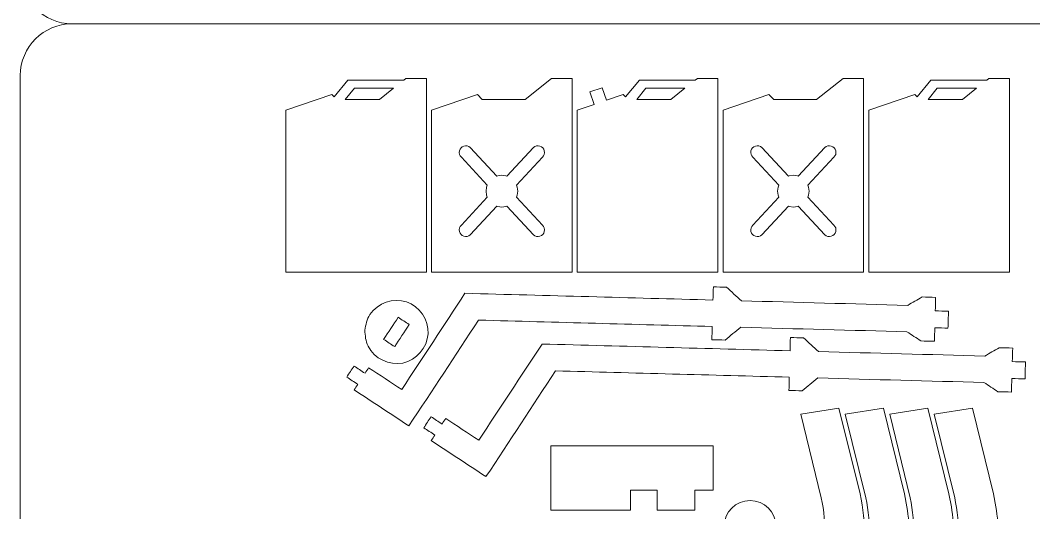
# Model space of a CAD drawing. Header units: centimetres. Extents: x -58 to 58, y -52 to 52.
# Drawn here: x -57.59 to -34.29, y -11.23 to 0.08 of the extents above; entities that cross this region are included whole.
import ezdxf

# ---------------------------------------------------------------- set-up
doc = ezdxf.new("R2010")
doc.units = ezdxf.units.CM
doc.header["$MEASUREMENT"] = 0
doc.layers.add('Camada 1', color=7, linetype='Continuous')

msp = doc.modelspace()

# ---------------------------------------------------------------- linework, layer by layer
at = {"layer": 'Camada 1', "color": 5, "lineweight": 9}
for points in [[(-56.4036, 0), (-57.0581, 0), (-57.5936, 0.53552), (-57.5936, 1.19)], [(-56.40361, 0), (-57.05813, 0), (-57.5936, -0.53552), (-57.5936, -1.19)], [(-24.2736, 0), (-24.2736, 0), (-56.40361, 0), (-56.40361, 0)], [(-57.5936, -1.19), (-57.5936, -1.19), (-57.5936, -51.17007), (-57.5936, -51.17007)]]:
    msp.add_open_spline(points, degree=3, dxfattribs=at)
at = {"layer": 'Camada 1', "color": 3, "lineweight": 9}
for points in [[(-50.0622, -1.29592), (-50.0622, -1.29592), (-50.37825, -1.67993), (-50.37825, -1.67993)], [(-48.7756, -1.29592), (-48.7756, -1.29592), (-50.0622, -1.29592), (-50.0622, -1.29592)], [(-48.72787, -1.25844), (-48.72787, -1.25844), (-48.7756, -1.29592), (-48.7756, -1.29592)], [(-48.2563, -1.25844), (-48.2563, -1.25844), (-48.72787, -1.25844), (-48.72787, -1.25844)], [(-48.2563, -5.70372), (-48.2563, -5.70372), (-48.2563, -1.25844), (-48.2563, -1.25844)], [(-45.37702, -1.25844), (-45.37702, -1.25844), (-45.98692, -1.7373), (-45.98692, -1.7373)], [(-44.90545, -1.25844), (-44.90545, -1.25844), (-45.37702, -1.25844), (-45.37702, -1.25844)], [(-44.90545, -5.70372), (-44.90545, -5.70372), (-44.90545, -1.25844), (-44.90545, -1.25844)], [(-43.3605, -1.29592), (-43.3605, -1.29592), (-43.67655, -1.67995), (-43.67655, -1.67995)], [(-42.0739, -1.29592), (-42.0739, -1.29592), (-43.3605, -1.29592), (-43.3605, -1.29592)], [(-42.02617, -1.25845), (-42.02617, -1.25845), (-42.0739, -1.29592), (-42.0739, -1.29592)], [(-41.5546, -1.25845), (-41.5546, -1.25845), (-42.02617, -1.25845), (-42.02617, -1.25845)], [(-41.5546, -5.70372), (-41.5546, -5.70372), (-41.5546, -1.25845), (-41.5546, -1.25845)], [(-38.67532, -1.25844), (-38.67532, -1.25844), (-39.28522, -1.7373), (-39.28522, -1.7373)], [(-38.20375, -1.25844), (-38.20375, -1.25844), (-38.67532, -1.25844), (-38.67532, -1.25844)], [(-38.20375, -5.70372), (-38.20375, -5.70372), (-38.20375, -1.25844), (-38.20375, -1.25844)], [(-36.6588, -1.29592), (-36.6588, -1.29592), (-36.97485, -1.67993), (-36.97485, -1.67993)], [(-35.3722, -1.29592), (-35.3722, -1.29592), (-36.6588, -1.29592), (-36.6588, -1.29592)], [(-35.32447, -1.25844), (-35.32447, -1.25844), (-35.3722, -1.29592), (-35.3722, -1.29592)], [(-34.8529, -1.25844), (-34.8529, -1.25844), (-35.32447, -1.25844), (-35.32447, -1.25844)], [(-34.8529, -5.70372), (-34.8529, -5.70372), (-34.8529, -1.25844), (-34.8529, -1.25844)], [(-50.43289, -1.62256), (-50.43289, -1.62256), (-51.48815, -1.9867), (-51.48815, -1.9867)], [(-50.37825, -1.67993), (-50.37825, -1.67993), (-50.43289, -1.62256), (-50.43289, -1.62256)], [(-47.08204, -1.62256), (-47.08204, -1.62256), (-48.1373, -1.98669), (-48.1373, -1.98669)], [(-46.97277, -1.7373), (-46.97277, -1.7373), (-47.08204, -1.62256), (-47.08204, -1.62256)], [(-44.21438, -1.46831), (-44.21438, -1.46831), (-44.50123, -1.56728), (-44.50123, -1.56728)], [(-44.50123, -1.56728), (-44.50123, -1.56728), (-44.40225, -1.85413), (-44.40225, -1.85413)], [(-44.11541, -1.75515), (-44.11541, -1.75515), (-44.21438, -1.46831), (-44.21438, -1.46831)], [(-43.73119, -1.62258), (-43.73119, -1.62258), (-44.11541, -1.75515), (-44.11541, -1.75515)], [(-43.67655, -1.67995), (-43.67655, -1.67995), (-43.73119, -1.62258), (-43.73119, -1.62258)], [(-40.38034, -1.62256), (-40.38034, -1.62256), (-41.4356, -1.98669), (-41.4356, -1.98669)], [(-40.27107, -1.7373), (-40.27107, -1.7373), (-40.38034, -1.62256), (-40.38034, -1.62256)], [(-37.02949, -1.62256), (-37.02949, -1.62256), (-38.08475, -1.9867), (-38.08475, -1.9867)], [(-36.97485, -1.67993), (-36.97485, -1.67993), (-37.02949, -1.62256), (-37.02949, -1.62256)], [(-45.98692, -1.7373), (-45.98692, -1.7373), (-46.97277, -1.7373), (-46.97277, -1.7373)], [(-44.40225, -1.85413), (-44.40225, -1.85413), (-44.78645, -1.9867), (-44.78645, -1.9867)], [(-39.28522, -1.7373), (-39.28522, -1.7373), (-40.27107, -1.7373), (-40.27107, -1.7373)], [(-51.48815, -1.9867), (-51.48815, -1.9867), (-51.48815, -5.70372), (-51.48815, -5.70372)], [(-48.1373, -1.98669), (-48.1373, -1.98669), (-48.1373, -5.70372), (-48.1373, -5.70372)], [(-44.78645, -1.9867), (-44.78645, -1.9867), (-44.78645, -5.70372), (-44.78645, -5.70372)], [(-41.4356, -1.98669), (-41.4356, -1.98669), (-41.4356, -5.70372), (-41.4356, -5.70372)], [(-38.08475, -1.9867), (-38.08475, -1.9867), (-38.08475, -5.70372), (-38.08475, -5.70372)], [(-51.48815, -5.70372), (-51.48815, -5.70372), (-48.2563, -5.70372), (-48.2563, -5.70372)], [(-48.1373, -5.70372), (-48.1373, -5.70372), (-44.90545, -5.70372), (-44.90545, -5.70372)], [(-44.78645, -5.70372), (-44.78645, -5.70372), (-41.5546, -5.70372), (-41.5546, -5.70372)], [(-41.4356, -5.70372), (-41.4356, -5.70372), (-38.20375, -5.70372), (-38.20375, -5.70372)], [(-38.08475, -5.70372), (-38.08475, -5.70372), (-34.8529, -5.70372), (-34.8529, -5.70372)], [(-41.65892, -6.04205), (-41.66164, -6.14316), (-41.66439, -6.24427), (-41.66713, -6.34538)], [(-41.35557, -6.05028), (-41.45669, -6.04753), (-41.5578, -6.0448), (-41.65892, -6.04205)], [(-41.01271, -6.36306), (-41.127, -6.25879), (-41.24128, -6.15455), (-41.35557, -6.05028)], [(-49.5538, -6.67842), (-49.37866, -6.41212), (-49.01883, -6.28702), (-48.71627, -6.38728)], [(-47.369, -6.19), (-47.85366, -6.92692), (-48.33831, -7.66381), (-48.82297, -8.40073)], [(-41.66713, -6.34538), (-43.56775, -6.29359), (-45.46838, -6.24179), (-47.369, -6.19)], [(-36.8587, -6.27495), (-36.96932, -6.33893), (-37.07993, -6.40291), (-37.19052, -6.46689)], [(-36.5481, -6.28376), (-36.65163, -6.28083), (-36.75517, -6.27788), (-36.8587, -6.27495)], [(-36.55691, -6.59436), (-36.55397, -6.49083), (-36.55103, -6.3873), (-36.5481, -6.28376)], [(-48.71627, -6.38728), (-48.41372, -6.48752), (-48.19975, -6.80274), (-48.21828, -7.12092)], [(-37.19052, -6.46689), (-38.46459, -6.43227), (-39.73865, -6.39767), (-41.01271, -6.36306)], [(-49.67236, -7.03628), (-49.64811, -6.90952), (-49.62664, -6.78918), (-49.5538, -6.67842)], [(-36.25358, -6.60264), (-36.35468, -6.59989), (-36.45579, -6.59712), (-36.55691, -6.59436)], [(-36.26417, -6.99092), (-36.26063, -6.8615), (-36.25711, -6.73207), (-36.25358, -6.60264)], [(-48.6572, -9.23616), (-48.12438, -8.426), (-47.59155, -7.61582), (-47.05873, -6.80566)], [(-47.05873, -6.80566), (-45.26705, -6.85451), (-43.47535, -6.90334), (-41.68368, -6.95219)], [(-41.68368, -6.95219), (-41.68646, -7.05332), (-41.68925, -7.15442), (-41.69203, -7.25554)], [(-41.38868, -7.26394), (-41.26883, -7.16602), (-41.14898, -7.0681), (-41.02913, -6.97017)], [(-41.02913, -6.97017), (-39.75528, -7.00493), (-38.48144, -7.03971), (-37.20758, -7.07447)], [(-36.57598, -7.29325), (-36.57315, -7.18972), (-36.57033, -7.08618), (-36.5675, -6.98263)], [(-36.5675, -6.98263), (-36.4664, -6.98539), (-36.36528, -6.98817), (-36.26417, -6.99092)], [(-49.59612, -7.40546), (-49.65562, -7.287), (-49.66299, -7.16501), (-49.67236, -7.03628)], [(-48.21828, -7.12092), (-48.23681, -7.43909), (-48.4859, -7.72738), (-48.79802, -7.79183)], [(-39.8877, -7.20695), (-39.89042, -7.30806), (-39.89317, -7.40918), (-39.89591, -7.51028)], [(-39.58435, -7.21518), (-39.68547, -7.21243), (-39.78658, -7.2097), (-39.8877, -7.20695)], [(-39.24149, -7.52796), (-39.35578, -7.4237), (-39.47006, -7.31945), (-39.58435, -7.21518)], [(-37.20758, -7.07447), (-37.1006, -7.14457), (-36.99359, -7.21467), (-36.8866, -7.28479)], [(-48.79802, -7.79183), (-49.11017, -7.8563), (-49.45307, -7.69029), (-49.59612, -7.40546)], [(-45.59778, -7.35491), (-46.08244, -8.09182), (-46.56709, -8.82873), (-47.05175, -9.56564)], [(-39.89591, -7.51028), (-41.79653, -7.45849), (-43.69716, -7.4067), (-45.59778, -7.35491)], [(-41.69203, -7.25554), (-41.59091, -7.25835), (-41.4898, -7.26114), (-41.38868, -7.26394)], [(-36.8866, -7.28479), (-36.78306, -7.28761), (-36.67953, -7.29043), (-36.57598, -7.29325)], [(-35.08748, -7.43986), (-35.19808, -7.50383), (-35.30871, -7.56782), (-35.4193, -7.63179)], [(-34.77687, -7.44867), (-34.88041, -7.44573), (-34.98394, -7.4428), (-35.08748, -7.43986)], [(-34.78569, -7.75928), (-34.78275, -7.65573), (-34.77981, -7.5522), (-34.77687, -7.44867)], [(-35.4193, -7.63179), (-36.69337, -7.59719), (-37.96742, -7.56258), (-39.24149, -7.52796)], [(-49.92047, -7.8606), (-49.97604, -7.94512), (-50.03161, -8.02964), (-50.08719, -8.11416)], [(-49.66693, -8.02733), (-49.75144, -7.97176), (-49.83595, -7.91618), (-49.92047, -7.8606)], [(-49.58355, -7.90055), (-49.61135, -7.94281), (-49.63913, -7.98508), (-49.66693, -8.02733)], [(-48.82297, -8.40073), (-49.07649, -8.234), (-49.33004, -8.06728), (-49.58355, -7.90055)], [(-34.48236, -7.76756), (-34.58346, -7.7648), (-34.68457, -7.76202), (-34.78569, -7.75928)], [(-34.49295, -8.15583), (-34.48941, -8.02641), (-34.48589, -7.89697), (-34.48236, -7.76756)], [(-50.08719, -8.11416), (-50.00266, -8.16973), (-49.91815, -8.22532), (-49.83363, -8.28088)], [(-46.88597, -10.40108), (-46.35316, -9.59091), (-45.82032, -8.78074), (-45.28751, -7.97057)], [(-45.28751, -7.97057), (-43.49583, -8.01941), (-41.70414, -8.06826), (-39.91246, -8.1171)], [(-39.91246, -8.1171), (-39.91524, -8.21822), (-39.91803, -8.31933), (-39.9208, -8.42044)], [(-39.61746, -8.42885), (-39.49761, -8.33093), (-39.37776, -8.233), (-39.25791, -8.13508)], [(-39.25791, -8.13508), (-37.98405, -8.16984), (-36.71022, -8.20461), (-35.43636, -8.23937)], [(-34.80476, -8.45816), (-34.80193, -8.35462), (-34.79911, -8.25108), (-34.79628, -8.14755)], [(-34.79628, -8.14755), (-34.69518, -8.15031), (-34.59406, -8.15307), (-34.49295, -8.15583)], [(-49.83363, -8.28088), (-49.86143, -8.32313), (-49.88923, -8.36537), (-49.91703, -8.40762)], [(-35.43636, -8.23937), (-35.32936, -8.30947), (-35.22236, -8.37957), (-35.11538, -8.44969)], [(-49.91703, -8.40762), (-49.49709, -8.6838), (-49.07714, -8.95999), (-48.6572, -9.23616)], [(-39.9208, -8.42044), (-39.81969, -8.42325), (-39.71857, -8.42604), (-39.61746, -8.42885)], [(-35.11538, -8.44969), (-35.01184, -8.45251), (-34.90831, -8.45534), (-34.80476, -8.45816)], [(-38.77155, -8.82485), (-38.77155, -8.82485), (-39.64718, -8.96572), (-39.64718, -8.96572)], [(-38.28666, -10.79863), (-38.28666, -10.79863), (-38.77155, -8.82485), (-38.77155, -8.82485)], [(-37.74906, -8.82485), (-37.74906, -8.82485), (-38.62471, -8.96572), (-38.62471, -8.96572)], [(-37.2642, -10.79863), (-37.2642, -10.79863), (-37.74906, -8.82485), (-37.74906, -8.82485)], [(-36.7266, -8.82485), (-36.7266, -8.82485), (-37.60224, -8.96572), (-37.60224, -8.96572)], [(-36.24171, -10.79863), (-36.24171, -10.79863), (-36.7266, -8.82485), (-36.7266, -8.82485)], [(-35.70415, -8.82485), (-35.70415, -8.82485), (-36.57979, -8.96572), (-36.57979, -8.96572)], [(-35.21928, -10.79863), (-35.21928, -10.79863), (-35.70415, -8.82485), (-35.70415, -8.82485)], [(-48.14925, -9.02551), (-48.20482, -9.11003), (-48.26038, -9.19455), (-48.31595, -9.27906)], [(-47.89569, -9.19224), (-47.98022, -9.13666), (-48.06472, -9.08108), (-48.14925, -9.02551)], [(-47.81233, -9.06547), (-47.84013, -9.10772), (-47.86791, -9.14998), (-47.89569, -9.19224)], [(-47.05175, -9.56564), (-47.30527, -9.39891), (-47.5588, -9.23219), (-47.81233, -9.06547)], [(-39.64718, -8.96572), (-39.64718, -8.96572), (-39.17685, -10.88888), (-39.17685, -10.88888)], [(-38.62471, -8.96572), (-38.62471, -8.96572), (-38.15438, -10.88888), (-38.15438, -10.88888)], [(-37.60224, -8.96572), (-37.60224, -8.96572), (-37.13189, -10.88888), (-37.13189, -10.88888)], [(-36.57979, -8.96572), (-36.57979, -8.96572), (-36.10946, -10.88888), (-36.10946, -10.88888)], [(-48.31595, -9.27906), (-48.23144, -9.33463), (-48.14693, -9.39022), (-48.06241, -9.44579)], [(-48.06241, -9.44579), (-48.09021, -9.48804), (-48.11801, -9.53027), (-48.14581, -9.57253)], [(-48.14581, -9.57253), (-47.72587, -9.8487), (-47.30592, -10.12489), (-46.88597, -10.40108)], [(-45.39149, -11.16965), (-45.39149, -10.67766), (-45.39149, -10.18566), (-45.39149, -9.69367)], [(-45.39149, -9.69367), (-44.14765, -9.69367), (-42.90381, -9.69367), (-41.65996, -9.69367)], [(-41.65996, -9.69367), (-41.65996, -10.03272), (-41.65996, -10.37179), (-41.65996, -10.71084)], [(-42.95365, -10.71084), (-43.15579, -10.71084), (-43.35793, -10.71084), (-43.56007, -10.71084)], [(-43.56007, -10.71084), (-43.56007, -10.86378), (-43.56007, -11.01671), (-43.56007, -11.16965)], [(-42.95365, -11.16965), (-42.95365, -11.01671), (-42.95365, -10.86378), (-42.95365, -10.71084)], [(-41.65996, -10.71084), (-41.80276, -10.71084), (-41.94557, -10.71084), (-42.08837, -10.71084)], [(-42.08837, -10.71084), (-42.08837, -10.86378), (-42.08837, -11.01671), (-42.08837, -11.16965)], [(-41.40949, -11.54384), (-41.40949, -11.21524), (-41.1431, -10.94884), (-40.81449, -10.94884)], [(-40.81449, -10.94884), (-40.48588, -10.94884), (-40.21949, -11.21524), (-40.21949, -11.54384)], [(-39.17685, -10.88888), (-39.11894, -11.15965), (-39.08387, -11.52896), (-39.076, -11.80459)], [(-38.16567, -11.79617), (-38.17573, -11.46301), (-38.21519, -11.12442), (-38.28666, -10.79863)], [(-38.15438, -10.88888), (-38.09647, -11.15964), (-38.06139, -11.52897), (-38.05351, -11.80459)], [(-37.20684, -11.09506), (-37.20684, -11.09506), (-37.2642, -10.79863), (-37.2642, -10.79863)], [(-37.13189, -10.88888), (-37.07401, -11.15953), (-37.03892, -11.52909), (-37.03104, -11.80459)], [(-36.18437, -11.09506), (-36.18437, -11.09506), (-36.24171, -10.79863), (-36.24171, -10.79863)], [(-36.10946, -10.88888), (-36.05158, -11.15957), (-36.01647, -11.52904), (-36.0086, -11.80459)], [(-35.16193, -11.09506), (-35.16193, -11.09506), (-35.21928, -10.79863), (-35.21928, -10.79863)], [(-43.56007, -11.16965), (-44.17054, -11.16965), (-44.78102, -11.16965), (-45.39149, -11.16965)], [(-42.08837, -11.16965), (-42.37679, -11.16965), (-42.66523, -11.16965), (-42.95365, -11.16965)], [(-37.1432, -11.79617), (-37.14936, -11.59187), (-37.17379, -11.29864), (-37.20684, -11.09506)], [(-36.12074, -11.79617), (-36.1269, -11.59193), (-36.15133, -11.2986), (-36.18437, -11.09506)], [(-35.09829, -11.79617), (-35.10445, -11.59193), (-35.12888, -11.2986), (-35.16193, -11.09506)]]:
    msp.add_open_spline(points, degree=3, dxfattribs=at)
at = {"layer": 'Camada 1', "lineweight": 9}
for points in [[(-49.91298, -1.48331), (-49.91298, -1.48331), (-50.12203, -1.7373), (-50.12203, -1.7373)], [(-49.01427, -1.48331), (-49.01427, -1.48331), (-49.91298, -1.48331), (-49.91298, -1.48331)], [(-49.33777, -1.7373), (-49.33777, -1.7373), (-49.01427, -1.48331), (-49.01427, -1.48331)], [(-43.42033, -1.73732), (-43.42033, -1.73732), (-43.21128, -1.48331), (-43.21128, -1.48331)], [(-43.21128, -1.48331), (-43.21128, -1.48331), (-42.31257, -1.48331), (-42.31257, -1.48331)], [(-42.31257, -1.48331), (-42.31257, -1.48331), (-42.63607, -1.73732), (-42.63607, -1.73732)], [(-36.50958, -1.48331), (-36.50958, -1.48331), (-36.71863, -1.7373), (-36.71863, -1.7373)], [(-35.61087, -1.48331), (-35.61087, -1.48331), (-36.50958, -1.48331), (-36.50958, -1.48331)], [(-35.93437, -1.7373), (-35.93437, -1.7373), (-35.61087, -1.48331), (-35.61087, -1.48331)], [(-50.12203, -1.7373), (-50.12203, -1.7373), (-49.33777, -1.7373), (-49.33777, -1.7373)], [(-42.63607, -1.73732), (-42.63607, -1.73732), (-43.42033, -1.73732), (-43.42033, -1.73732)], [(-36.71863, -1.7373), (-36.71863, -1.7373), (-35.93437, -1.7373), (-35.93437, -1.7373)], [(-48.90518, -6.74181), (-49.01634, -6.91084), (-49.1275, -7.07986), (-49.23866, -7.24888)], [(-48.652, -6.90833), (-48.73639, -6.85282), (-48.82079, -6.79732), (-48.90518, -6.74181)], [(-48.98546, -7.41539), (-48.8743, -7.24637), (-48.76316, -7.07736), (-48.652, -6.90833)], [(-49.23866, -7.24888), (-49.15426, -7.30439), (-49.06985, -7.35989), (-48.98546, -7.41539)]]:
    msp.add_open_spline(points, degree=3, dxfattribs=at)
at = {"layer": 'Camada 1', "color": 1, "lineweight": 9}
for points in [[(-47.50113, -2.96045), (-47.50113, -2.96045), (-47.49738, -2.92102), (-47.49738, -2.92102)], [(-47.49453, -2.9995), (-47.49453, -2.9995), (-47.50113, -2.96045), (-47.50113, -2.96045)], [(-47.49738, -2.92102), (-47.49738, -2.92102), (-47.48355, -2.88391), (-47.48355, -2.88391)], [(-47.47806, -3.03552), (-47.47806, -3.03552), (-47.49453, -2.9995), (-47.49453, -2.9995)], [(-47.48355, -2.88391), (-47.48355, -2.88391), (-47.46058, -2.85163), (-47.46058, -2.85163)], [(-47.46058, -2.85163), (-47.46058, -2.85163), (-47.43006, -2.82639), (-47.43006, -2.82639)], [(-47.43006, -2.82639), (-47.43006, -2.82639), (-47.39404, -2.80993), (-47.39404, -2.80993)], [(-47.39404, -2.80993), (-47.39404, -2.80993), (-47.35498, -2.80335), (-47.35498, -2.80335)], [(-47.35498, -2.80335), (-47.35498, -2.80335), (-47.31556, -2.8071), (-47.31556, -2.8071)], [(-47.31556, -2.8071), (-47.31556, -2.8071), (-47.27844, -2.82092), (-47.27844, -2.82092)], [(-47.27844, -2.82092), (-47.27844, -2.82092), (-47.24616, -2.84389), (-47.24616, -2.84389)], [(-47.24616, -2.84389), (-47.24616, -2.84389), (-46.63457, -3.50134), (-46.63457, -3.50134)], [(-46.40817, -3.50134), (-46.40817, -3.50134), (-45.79658, -2.84389), (-45.79658, -2.84389)], [(-45.79658, -2.84389), (-45.79658, -2.84389), (-45.76431, -2.82092), (-45.76431, -2.82092)], [(-45.76431, -2.82092), (-45.76431, -2.82092), (-45.7272, -2.8071), (-45.7272, -2.8071)], [(-45.7272, -2.8071), (-45.7272, -2.8071), (-45.68777, -2.80335), (-45.68777, -2.80335)], [(-45.68777, -2.80335), (-45.68777, -2.80335), (-45.6487, -2.80993), (-45.6487, -2.80993)], [(-45.6487, -2.80993), (-45.6487, -2.80993), (-45.61269, -2.82639), (-45.61269, -2.82639)], [(-45.61269, -2.82639), (-45.61269, -2.82639), (-45.58215, -2.85163), (-45.58215, -2.85163)], [(-45.58215, -2.85163), (-45.58215, -2.85163), (-45.5592, -2.88391), (-45.5592, -2.88391)], [(-45.54822, -2.9995), (-45.54822, -2.9995), (-45.56467, -3.03552), (-45.56467, -3.03552)], [(-45.5592, -2.88391), (-45.5592, -2.88391), (-45.54537, -2.92102), (-45.54537, -2.92102)], [(-45.54162, -2.96045), (-45.54162, -2.96045), (-45.54822, -2.9995), (-45.54822, -2.9995)], [(-45.54537, -2.92102), (-45.54537, -2.92102), (-45.54162, -2.96045), (-45.54162, -2.96045)], [(-40.79943, -2.96045), (-40.79943, -2.96045), (-40.79568, -2.92102), (-40.79568, -2.92102)], [(-40.79283, -2.9995), (-40.79283, -2.9995), (-40.79943, -2.96045), (-40.79943, -2.96045)], [(-40.79568, -2.92102), (-40.79568, -2.92102), (-40.78185, -2.88391), (-40.78185, -2.88391)], [(-40.77636, -3.03552), (-40.77636, -3.03552), (-40.79283, -2.9995), (-40.79283, -2.9995)], [(-40.78185, -2.88391), (-40.78185, -2.88391), (-40.75888, -2.85163), (-40.75888, -2.85163)], [(-40.75888, -2.85163), (-40.75888, -2.85163), (-40.72836, -2.82639), (-40.72836, -2.82639)], [(-40.72836, -2.82639), (-40.72836, -2.82639), (-40.69234, -2.80993), (-40.69234, -2.80993)], [(-40.69234, -2.80993), (-40.69234, -2.80993), (-40.65328, -2.80335), (-40.65328, -2.80335)], [(-40.65328, -2.80335), (-40.65328, -2.80335), (-40.61386, -2.8071), (-40.61386, -2.8071)], [(-40.61386, -2.8071), (-40.61386, -2.8071), (-40.57674, -2.82092), (-40.57674, -2.82092)], [(-40.57674, -2.82092), (-40.57674, -2.82092), (-40.54446, -2.84389), (-40.54446, -2.84389)], [(-40.54446, -2.84389), (-40.54446, -2.84389), (-39.93287, -3.50134), (-39.93287, -3.50134)], [(-39.70647, -3.50134), (-39.70647, -3.50134), (-39.09488, -2.84389), (-39.09488, -2.84389)], [(-39.09488, -2.84389), (-39.09488, -2.84389), (-39.06261, -2.82092), (-39.06261, -2.82092)], [(-39.06261, -2.82092), (-39.06261, -2.82092), (-39.0255, -2.8071), (-39.0255, -2.8071)], [(-39.0255, -2.8071), (-39.0255, -2.8071), (-38.98607, -2.80335), (-38.98607, -2.80335)], [(-38.98607, -2.80335), (-38.98607, -2.80335), (-38.947, -2.80993), (-38.947, -2.80993)], [(-38.947, -2.80993), (-38.947, -2.80993), (-38.91099, -2.82639), (-38.91099, -2.82639)], [(-38.91099, -2.82639), (-38.91099, -2.82639), (-38.88046, -2.85163), (-38.88046, -2.85163)], [(-38.88046, -2.85163), (-38.88046, -2.85163), (-38.8575, -2.88391), (-38.8575, -2.88391)], [(-38.84652, -2.9995), (-38.84652, -2.9995), (-38.86297, -3.03552), (-38.86297, -3.03552)], [(-38.8575, -2.88391), (-38.8575, -2.88391), (-38.84367, -2.92102), (-38.84367, -2.92102)], [(-38.83992, -2.96045), (-38.83992, -2.96045), (-38.84652, -2.9995), (-38.84652, -2.9995)], [(-38.84367, -2.92102), (-38.84367, -2.92102), (-38.83992, -2.96045), (-38.83992, -2.96045)], [(-47.45283, -3.06606), (-47.45283, -3.06606), (-47.47806, -3.03552), (-47.47806, -3.03552)], [(-46.85541, -3.70829), (-46.85541, -3.70829), (-47.45283, -3.06606), (-47.45283, -3.06606)], [(-45.5899, -3.06606), (-45.5899, -3.06606), (-46.18733, -3.70829), (-46.18733, -3.70829)], [(-45.56467, -3.03552), (-45.56467, -3.03552), (-45.5899, -3.06606), (-45.5899, -3.06606)], [(-40.75114, -3.06606), (-40.75114, -3.06606), (-40.77636, -3.03552), (-40.77636, -3.03552)], [(-40.15371, -3.70829), (-40.15371, -3.70829), (-40.75114, -3.06606), (-40.75114, -3.06606)], [(-38.8882, -3.06606), (-38.8882, -3.06606), (-39.48563, -3.70829), (-39.48563, -3.70829)], [(-38.86297, -3.03552), (-38.86297, -3.03552), (-38.8882, -3.06606), (-38.8882, -3.06606)], [(-46.63457, -3.50134), (-46.63457, -3.50134), (-46.61562, -3.49348), (-46.61562, -3.49348)], [(-46.61562, -3.49348), (-46.61562, -3.49348), (-46.52137, -3.48108), (-46.52137, -3.48108)], [(-46.52137, -3.48108), (-46.52137, -3.48108), (-46.42713, -3.49348), (-46.42713, -3.49348)], [(-46.42713, -3.49348), (-46.42713, -3.49348), (-46.40817, -3.50134), (-46.40817, -3.50134)], [(-39.93287, -3.50134), (-39.93287, -3.50134), (-39.91392, -3.49348), (-39.91392, -3.49348)], [(-39.91392, -3.49348), (-39.91392, -3.49348), (-39.81967, -3.48108), (-39.81967, -3.48108)], [(-39.81967, -3.48108), (-39.81967, -3.48108), (-39.72543, -3.49348), (-39.72543, -3.49348)], [(-39.72543, -3.49348), (-39.72543, -3.49348), (-39.70647, -3.50134), (-39.70647, -3.50134)], [(-46.87309, -3.75096), (-46.87309, -3.75096), (-46.85541, -3.70829), (-46.85541, -3.70829)], [(-46.18733, -3.70829), (-46.18733, -3.70829), (-46.16965, -3.75096), (-46.16965, -3.75096)], [(-40.17139, -3.75096), (-40.17139, -3.75096), (-40.15371, -3.70829), (-40.15371, -3.70829)], [(-39.48563, -3.70829), (-39.48563, -3.70829), (-39.46795, -3.75096), (-39.46795, -3.75096)], [(-46.8855, -3.84521), (-46.8855, -3.84521), (-46.87309, -3.75096), (-46.87309, -3.75096)], [(-46.87309, -3.93945), (-46.87309, -3.93945), (-46.8855, -3.84521), (-46.8855, -3.84521)], [(-46.85541, -3.98213), (-46.85541, -3.98213), (-46.87309, -3.93945), (-46.87309, -3.93945)], [(-46.16965, -3.93945), (-46.16965, -3.93945), (-46.18733, -3.98213), (-46.18733, -3.98213)], [(-46.16965, -3.75096), (-46.16965, -3.75096), (-46.15723, -3.84521), (-46.15723, -3.84521)], [(-46.15723, -3.84521), (-46.15723, -3.84521), (-46.16965, -3.93945), (-46.16965, -3.93945)], [(-40.1838, -3.84521), (-40.1838, -3.84521), (-40.17139, -3.75096), (-40.17139, -3.75096)], [(-40.17139, -3.93945), (-40.17139, -3.93945), (-40.1838, -3.84521), (-40.1838, -3.84521)], [(-40.15371, -3.98213), (-40.15371, -3.98213), (-40.17139, -3.93945), (-40.17139, -3.93945)], [(-39.46795, -3.93945), (-39.46795, -3.93945), (-39.48563, -3.98213), (-39.48563, -3.98213)], [(-39.46795, -3.75096), (-39.46795, -3.75096), (-39.45553, -3.84521), (-39.45553, -3.84521)], [(-39.45553, -3.84521), (-39.45553, -3.84521), (-39.46795, -3.93945), (-39.46795, -3.93945)], [(-47.45283, -4.62436), (-47.45283, -4.62436), (-46.85541, -3.98213), (-46.85541, -3.98213)], [(-46.63457, -4.18907), (-46.63457, -4.18907), (-47.24616, -4.84654), (-47.24616, -4.84654)], [(-46.61562, -4.19693), (-46.61562, -4.19693), (-46.63457, -4.18907), (-46.63457, -4.18907)], [(-46.40817, -4.18907), (-46.40817, -4.18907), (-46.42713, -4.19693), (-46.42713, -4.19693)], [(-45.79658, -4.84654), (-45.79658, -4.84654), (-46.40817, -4.18907), (-46.40817, -4.18907)], [(-46.18733, -3.98213), (-46.18733, -3.98213), (-45.5899, -4.62436), (-45.5899, -4.62436)], [(-40.75114, -4.62436), (-40.75114, -4.62436), (-40.15371, -3.98213), (-40.15371, -3.98213)], [(-39.93287, -4.18907), (-39.93287, -4.18907), (-40.54446, -4.84654), (-40.54446, -4.84654)], [(-39.91392, -4.19693), (-39.91392, -4.19693), (-39.93287, -4.18907), (-39.93287, -4.18907)], [(-39.70647, -4.18907), (-39.70647, -4.18907), (-39.72543, -4.19693), (-39.72543, -4.19693)], [(-39.09488, -4.84654), (-39.09488, -4.84654), (-39.70647, -4.18907), (-39.70647, -4.18907)], [(-39.48563, -3.98213), (-39.48563, -3.98213), (-38.8882, -4.62436), (-38.8882, -4.62436)], [(-46.52137, -4.20934), (-46.52137, -4.20934), (-46.61562, -4.19693), (-46.61562, -4.19693)], [(-46.42713, -4.19693), (-46.42713, -4.19693), (-46.52137, -4.20934), (-46.52137, -4.20934)], [(-39.81967, -4.20934), (-39.81967, -4.20934), (-39.91392, -4.19693), (-39.91392, -4.19693)], [(-39.72543, -4.19693), (-39.72543, -4.19693), (-39.81967, -4.20934), (-39.81967, -4.20934)], [(-47.49453, -4.69091), (-47.49453, -4.69091), (-47.47806, -4.65489), (-47.47806, -4.65489)], [(-47.47806, -4.65489), (-47.47806, -4.65489), (-47.45283, -4.62436), (-47.45283, -4.62436)], [(-45.5899, -4.62436), (-45.5899, -4.62436), (-45.56467, -4.65489), (-45.56467, -4.65489)], [(-45.56467, -4.65489), (-45.56467, -4.65489), (-45.54822, -4.69091), (-45.54822, -4.69091)], [(-40.79283, -4.69091), (-40.79283, -4.69091), (-40.77636, -4.65489), (-40.77636, -4.65489)], [(-40.77636, -4.65489), (-40.77636, -4.65489), (-40.75114, -4.62436), (-40.75114, -4.62436)], [(-38.8882, -4.62436), (-38.8882, -4.62436), (-38.86297, -4.65489), (-38.86297, -4.65489)], [(-38.86297, -4.65489), (-38.86297, -4.65489), (-38.84652, -4.69091), (-38.84652, -4.69091)], [(-47.50113, -4.72996), (-47.50113, -4.72996), (-47.49453, -4.69091), (-47.49453, -4.69091)], [(-47.49738, -4.7694), (-47.49738, -4.7694), (-47.50113, -4.72996), (-47.50113, -4.72996)], [(-47.48355, -4.80652), (-47.48355, -4.80652), (-47.49738, -4.7694), (-47.49738, -4.7694)], [(-47.46058, -4.83879), (-47.46058, -4.83879), (-47.48355, -4.80652), (-47.48355, -4.80652)], [(-47.43006, -4.86402), (-47.43006, -4.86402), (-47.46058, -4.83879), (-47.46058, -4.83879)], [(-47.39404, -4.88049), (-47.39404, -4.88049), (-47.43006, -4.86402), (-47.43006, -4.86402)], [(-47.35498, -4.88707), (-47.35498, -4.88707), (-47.39404, -4.88049), (-47.39404, -4.88049)], [(-47.31556, -4.88332), (-47.31556, -4.88332), (-47.35498, -4.88707), (-47.35498, -4.88707)], [(-47.27844, -4.86949), (-47.27844, -4.86949), (-47.31556, -4.88332), (-47.31556, -4.88332)], [(-47.24616, -4.84654), (-47.24616, -4.84654), (-47.27844, -4.86949), (-47.27844, -4.86949)], [(-45.76431, -4.86949), (-45.76431, -4.86949), (-45.79658, -4.84654), (-45.79658, -4.84654)], [(-45.7272, -4.88332), (-45.7272, -4.88332), (-45.76431, -4.86949), (-45.76431, -4.86949)], [(-45.68777, -4.88707), (-45.68777, -4.88707), (-45.7272, -4.88332), (-45.7272, -4.88332)], [(-45.6487, -4.88049), (-45.6487, -4.88049), (-45.68777, -4.88707), (-45.68777, -4.88707)], [(-45.61269, -4.86402), (-45.61269, -4.86402), (-45.6487, -4.88049), (-45.6487, -4.88049)], [(-45.58215, -4.83879), (-45.58215, -4.83879), (-45.61269, -4.86402), (-45.61269, -4.86402)], [(-45.5592, -4.80652), (-45.5592, -4.80652), (-45.58215, -4.83879), (-45.58215, -4.83879)], [(-45.54537, -4.7694), (-45.54537, -4.7694), (-45.5592, -4.80652), (-45.5592, -4.80652)], [(-45.54822, -4.69091), (-45.54822, -4.69091), (-45.54162, -4.72996), (-45.54162, -4.72996)], [(-45.54162, -4.72996), (-45.54162, -4.72996), (-45.54537, -4.7694), (-45.54537, -4.7694)], [(-40.79943, -4.72996), (-40.79943, -4.72996), (-40.79283, -4.69091), (-40.79283, -4.69091)], [(-40.79568, -4.7694), (-40.79568, -4.7694), (-40.79943, -4.72996), (-40.79943, -4.72996)], [(-40.78185, -4.80652), (-40.78185, -4.80652), (-40.79568, -4.7694), (-40.79568, -4.7694)], [(-40.75888, -4.83879), (-40.75888, -4.83879), (-40.78185, -4.80652), (-40.78185, -4.80652)], [(-40.72836, -4.86402), (-40.72836, -4.86402), (-40.75888, -4.83879), (-40.75888, -4.83879)], [(-40.69234, -4.88049), (-40.69234, -4.88049), (-40.72836, -4.86402), (-40.72836, -4.86402)], [(-40.65328, -4.88707), (-40.65328, -4.88707), (-40.69234, -4.88049), (-40.69234, -4.88049)], [(-40.61386, -4.88332), (-40.61386, -4.88332), (-40.65328, -4.88707), (-40.65328, -4.88707)], [(-40.57674, -4.86949), (-40.57674, -4.86949), (-40.61386, -4.88332), (-40.61386, -4.88332)], [(-40.54446, -4.84654), (-40.54446, -4.84654), (-40.57674, -4.86949), (-40.57674, -4.86949)], [(-39.06261, -4.86949), (-39.06261, -4.86949), (-39.09488, -4.84654), (-39.09488, -4.84654)], [(-39.0255, -4.88332), (-39.0255, -4.88332), (-39.06261, -4.86949), (-39.06261, -4.86949)], [(-38.98607, -4.88707), (-38.98607, -4.88707), (-39.0255, -4.88332), (-39.0255, -4.88332)], [(-38.947, -4.88049), (-38.947, -4.88049), (-38.98607, -4.88707), (-38.98607, -4.88707)], [(-38.91099, -4.86402), (-38.91099, -4.86402), (-38.947, -4.88049), (-38.947, -4.88049)], [(-38.88046, -4.83879), (-38.88046, -4.83879), (-38.91099, -4.86402), (-38.91099, -4.86402)], [(-38.8575, -4.80652), (-38.8575, -4.80652), (-38.88046, -4.83879), (-38.88046, -4.83879)], [(-38.84367, -4.7694), (-38.84367, -4.7694), (-38.8575, -4.80652), (-38.8575, -4.80652)], [(-38.84652, -4.69091), (-38.84652, -4.69091), (-38.83992, -4.72996), (-38.83992, -4.72996)], [(-38.83992, -4.72996), (-38.83992, -4.72996), (-38.84367, -4.7694), (-38.84367, -4.7694)]]:
    msp.add_open_spline(points, degree=3, dxfattribs=at)

doc.saveas('drawing.dxf')
